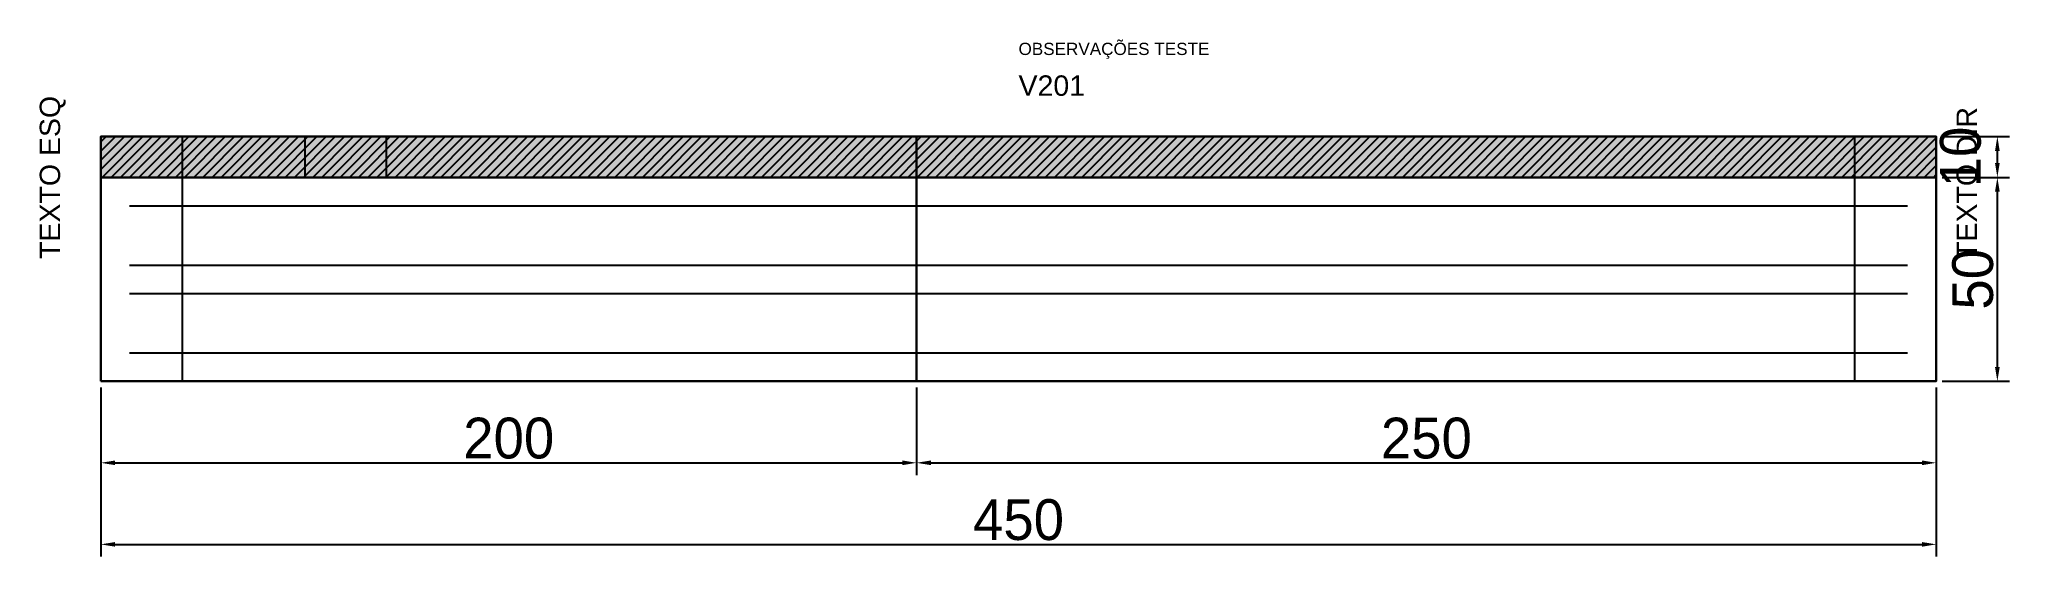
# Model space of a CAD drawing. Header units: metres. Extents: x 12781 to 13264, y 13116 to 13243.
import ezdxf

# ---------------------------------------------------------------- set-up
doc = ezdxf.new("R2010")
doc.units = ezdxf.units.M
for name, color, linetype in [('COTA', 241, 'CONTINUOUS'), ('Hachura', 253, 'CONTINUOUS'), ('NOMENCLATURA', 7, 'CONTINUOUS'), ('Painéis', 200, 'CONTINUOUS'), ('SARR_2.2x7', 40, 'CONTINUOUS')]:
    doc.layers.add(name, color=color, linetype=linetype)
doc.styles.add('ARIAL', font='Arial.ttf')
doc.styles.add('STR_STANDARD', font='arial.ttf')
doc.dimstyles.new('EZ DXF', dxfattribs={"dimtxt": 10, "dimasz": 3.5, "dimexe": 3, "dimexo": 1.5, "dimgap": 1, "dimtad": 1, "dimdec": 1, "dimdsep": 46, "dimcen": 2.5, "dimazin": 3, "dimtfac": 1, "dimtmove": 0, "dimatfit": 3})

msp = doc.modelspace()

# ---------------------------------------------------------------- hatches: boundary and pattern name
at = {"layer": 'Hachura'}
h = msp.add_hatch(dxfattribs=at)
h.set_pattern_fill('ANSI31', scale=0.5)
h.paths.add_polyline_path([(12795.5914, 13208.9905), (12995.5914, 13208.9905), (12995.5914, 13218.9905), (12795.5914, 13218.9905)])
h = msp.add_hatch(color=3, dxfattribs=at)
h.dxf.hatch_style = 1
h.paths.add_polyline_path([(12795.5914, 13208.9905), (12995.5914, 13208.9905), (12995.5914, 13218.9905), (12795.5914, 13218.9905)])
h = msp.add_hatch(dxfattribs=at)
h.set_pattern_fill('ANSI31', scale=0.5)
h.paths.add_polyline_path([(12995.5914, 13208.9905), (13245.5914, 13208.9905), (13245.5914, 13218.9905), (12995.5914, 13218.9905)])
h = msp.add_hatch(color=3, dxfattribs=at)
h.dxf.hatch_style = 1
h.paths.add_polyline_path([(12995.5914, 13208.9905), (13245.5914, 13208.9905), (13245.5914, 13218.9905), (12995.5914, 13218.9905)])

# ---------------------------------------------------------------- linework, layer by layer
at = {"layer": 'COTA'}
for points in [[(12795.5914, 13208.9905), (12995.5914, 13208.9905), (12995.5914, 13218.9905), (12795.5914, 13218.9905)], [(12995.5914, 13208.9905), (13245.5914, 13208.9905), (13245.5914, 13218.9905), (12995.5914, 13218.9905)]]:
    msp.add_lwpolyline(points, close=True, dxfattribs=at)
at = {"layer": 'Painéis'}
for points in [[(12795.5914, 13158.9905), (12795.5914, 13218.9905)], [(12795.5914, 13218.9905), (13245.5914, 13218.9905)], [(12795.5914, 13158.9905), (12815.5914, 13158.9905), (12815.5914, 13218.9905), (12795.5914, 13218.9905)], [(12845.5914, 13208.9905), (12865.5914, 13208.9905), (12865.5914, 13218.9905), (12845.5914, 13218.9905)], [(12995.5914, 13158.9905), (12995.5914, 13218.9905)], [(13225.5914, 13158.9905), (13245.5914, 13158.9905), (13245.5914, 13218.9905), (13225.5914, 13218.9905)], [(13245.5914, 13158.9905), (13245.5914, 13218.9905)], [(12795.5914, 13158.9905), (12995.5914, 13158.9905), (12995.5914, 13208.9905), (12795.5914, 13208.9905)], [(12995.5914, 13158.9905), (13245.5914, 13158.9905), (13245.5914, 13208.9905), (12995.5914, 13208.9905)], [(12795.5914, 13158.9905), (13245.5914, 13158.9905)]]:
    msp.add_lwpolyline(points, close=True, dxfattribs=at)
at = {"layer": 'SARR_2.2x7'}
for p, q in [((12802.5914, 13201.9905), (12995.5914, 13201.9905)), ((12995.5914, 13201.9905), (13238.5914, 13201.9905)), ((12802.5914, 13187.4905), (12995.5914, 13187.4905)), ((12995.5914, 13187.4905), (13238.5914, 13187.4905)), ((12802.5914, 13180.4905), (12995.5914, 13180.4905)), ((12995.5914, 13180.4905), (13238.5914, 13180.4905)), ((12802.5914, 13165.9905), (12995.5914, 13165.9905)), ((12995.5914, 13165.9905), (13238.5914, 13165.9905))]:
    msp.add_line(p, q, dxfattribs=at)

# ---------------------------------------------------------------- texts
at = {"layer": 'NOMENCLATURA', "style": 'STR_STANDARD'}
for s, p in [('TEXTO ESQ', (12785.5914, 13188.9905)), ('TEXTO DIR', (13255.5914, 13188.9905))]:
    msp.add_text(s, height=5, rotation=90, dxfattribs=at).set_placement(p)
at = {"layer": 'NOMENCLATURA', "attachment_point": 1, "style": 'ARIAL'}
for s, insert, char_height in [('OBSERVAÇÕES TESTE', (13020.5914, 13241.9905), 3), ('V201', (13020.5914, 13233.9905), 5)]:
    msp.add_mtext(s, dxfattribs=dict(at, insert=insert, char_height=char_height))

# ---------------------------------------------------------------- dimensions: what is measured, and where the dimension line sits
at = {"layer": 'COTA', "color": 1}
for base, p1, p2 in [((13260.5914, 13208.9905), (13245.5914, 13208.9905), (13245.5914, 13218.9905)), ((13260.5914, 13158.9905), (13245.5914, 13158.9905), (13245.5914, 13208.9905))]:
    msp.add_linear_dim(base=base, p1=p1, p2=p2, angle=90, dimstyle='EZ DXF', dxfattribs=at).render()
for base, p1, p2 in [((12795.5914, 13138.9905), (12795.5914, 13158.9905), (12995.5914, 13158.9905)), ((12795.5914, 13118.9905), (12795.5914, 13158.9905), (13245.5914, 13158.9905)), ((12995.5914, 13138.9905), (12995.5914, 13158.9905), (13245.5914, 13158.9905))]:
    msp.add_linear_dim(base=base, p1=p1, p2=p2, dimstyle='EZ DXF', dxfattribs=at).render()

doc.saveas('drawing.dxf')
